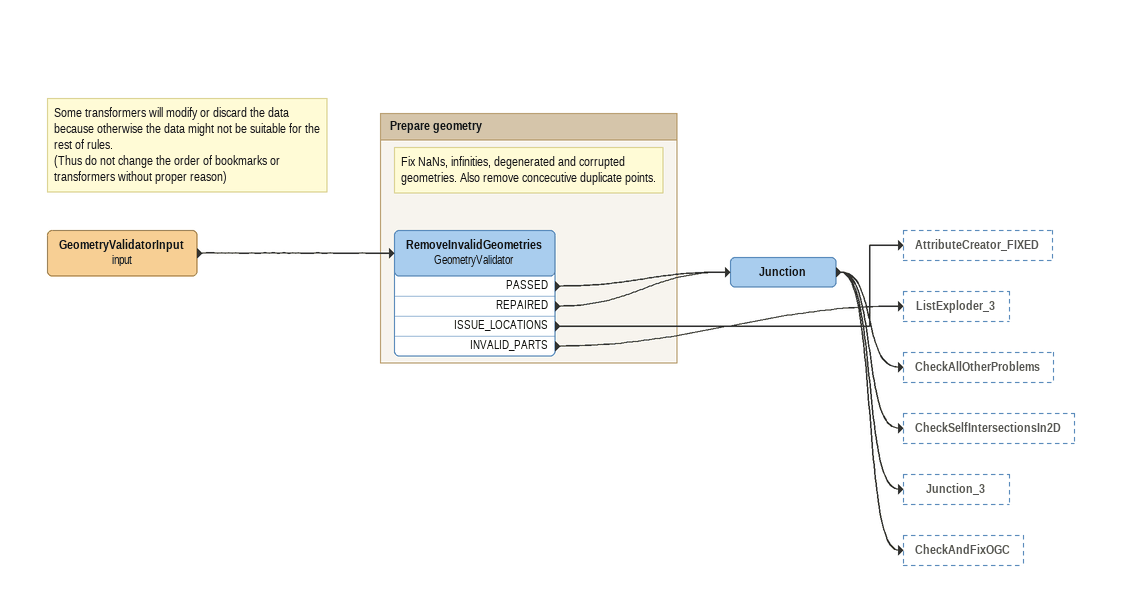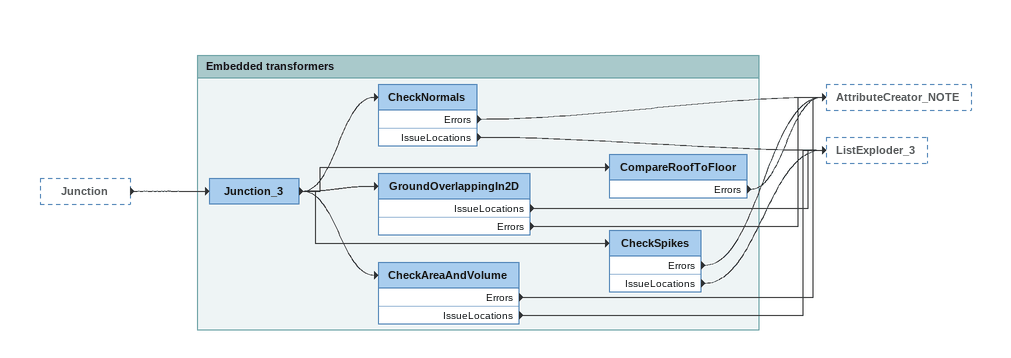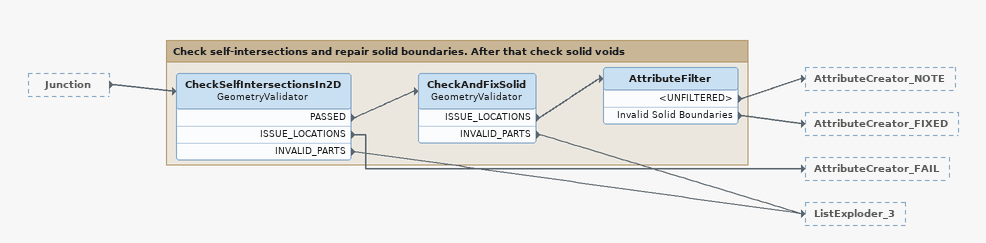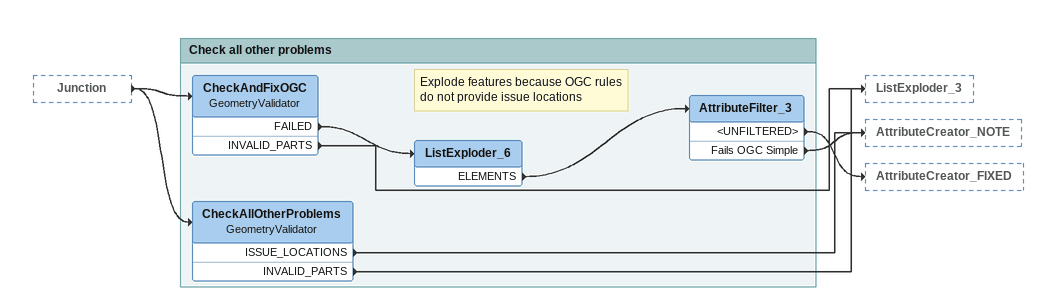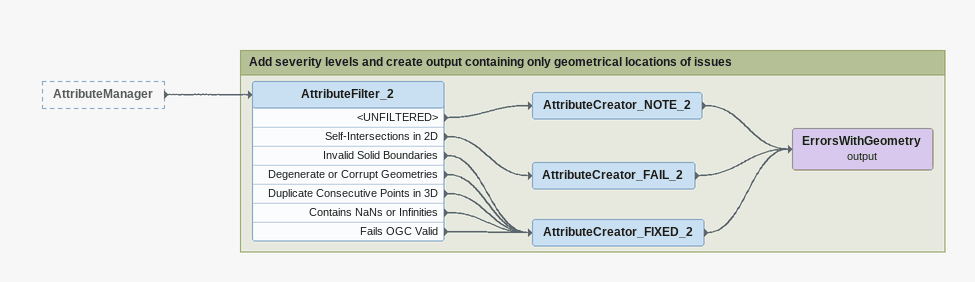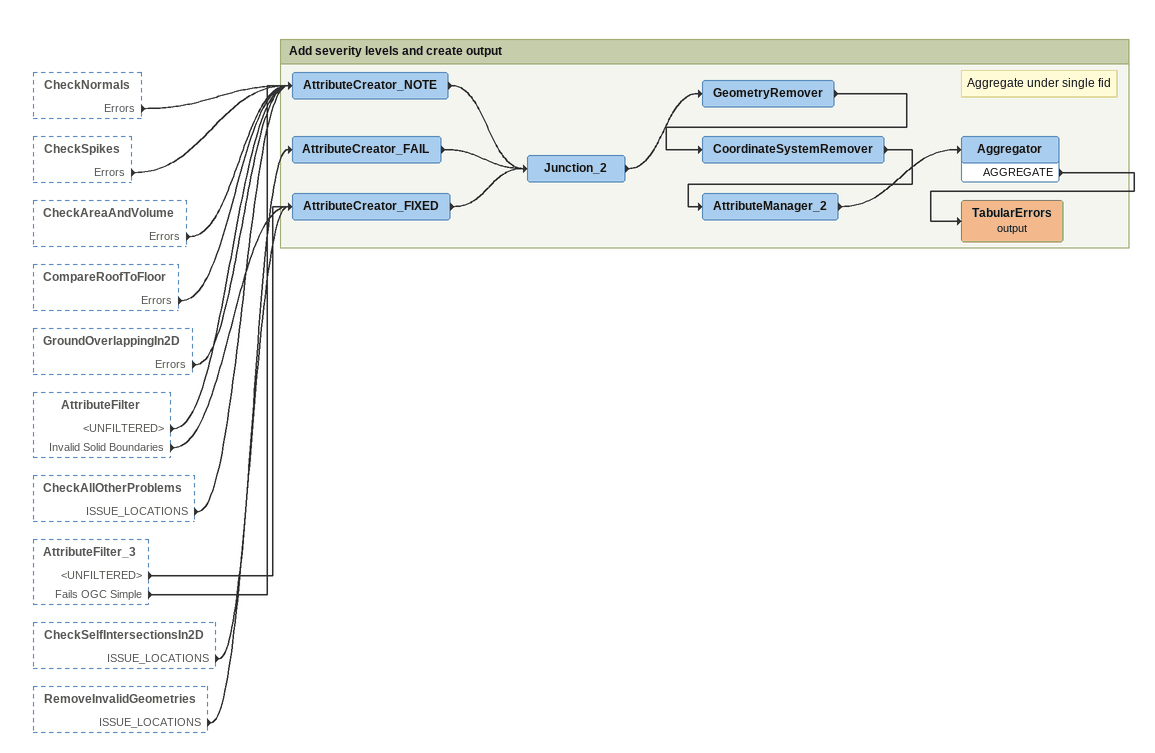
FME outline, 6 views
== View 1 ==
Note: Some transformers will modify or discard the data because otherwise the data might not be suitable for the rest of rules. / (Thus do not change the order of bookmarks or transformers without proper reason)
GeometryValidatorInput (input)
    -> RemoveInvalidGeometries
Junction
    -> CheckAllOtherProblems
    -> CheckSelfIntersectionsIn2D
    -> Junction_3
    -> CheckAndFixOGC

Bookmark: Prepare geometry
Note: Fix NaNs, infinities, degenerated and corrupted geometries. Also remove concecutive duplicate points.
RemoveInvalidGeometries: GeometryValidator
    PASSED -> Junction
    REPAIRED -> Junction
    ISSUE_LOCATIONS -> AttributeCreator_FIXED
    INVALID_PARTS -> ListExploder_3

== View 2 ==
Junction [outside]
    -> Junction_3

Bookmark: Embedded transformers
Junction_3
    -> GroundOverlappingIn2D
    -> CheckSpikes
    -> CheckAreaAndVolume
    -> CompareRoofToFloor
    -> CheckNormals
CheckNormals
    Errors -> AttributeCreator_NOTE
    IssueLocations -> ListExploder_3
GroundOverlappingIn2D
    IssueLocations -> ListExploder_3
    Errors -> AttributeCreator_NOTE
CompareRoofToFloor
    Errors -> AttributeCreator_NOTE
CheckAreaAndVolume
    Errors -> AttributeCreator_NOTE
    IssueLocations -> ListExploder_3
CheckSpikes
    Errors -> AttributeCreator_NOTE
    IssueLocations -> ListExploder_3

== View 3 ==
Junction [outside]
    -> CheckSelfIntersectionsIn2D

Bookmark: Check self-intersections and repair solid boundaries. After that check solid voids
CheckSelfIntersectionsIn2D: GeometryValidator
    PASSED -> CheckAndFixSolid
    ISSUE_LOCATIONS -> AttributeCreator_FAIL
    INVALID_PARTS -> ListExploder_3
CheckAndFixSolid: GeometryValidator
    ISSUE_LOCATIONS -> AttributeFilter
    INVALID_PARTS -> ListExploder_3
AttributeFilter
    <UNFILTERED> -> AttributeCreator_NOTE
    Invalid Solid Boundaries -> AttributeCreator_FIXED

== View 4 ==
Junction [outside]
    -> CheckAllOtherProblems
    -> CheckAndFixOGC

Bookmark: Check all other problems
CheckAndFixOGC: GeometryValidator
    FAILED -> ListExploder_6
    INVALID_PARTS -> ListExploder_3
Note: Explode features because OGC rules do not provide issue locations
ListExploder_6
    ELEMENTS -> AttributeFilter_3
AttributeFilter_3
    <UNFILTERED> -> AttributeCreator_FIXED
    Fails OGC Simple -> AttributeCreator_NOTE
CheckAllOtherProblems: GeometryValidator
    ISSUE_LOCATIONS -> AttributeCreator_NOTE
    INVALID_PARTS -> ListExploder_3

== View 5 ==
AttributeManager [outside]
    -> AttributeFilter_2

Bookmark: Add severity levels and create output containing only geometrical locations of issues
AttributeFilter_2
    <UNFILTERED> -> AttributeCreator_NOTE_2
    Self-Intersections in 2D -> AttributeCreator_FAIL_2
    Invalid Solid Boundaries -> AttributeCreator_FIXED_2
    Degenerate or Corrupt Geometries -> AttributeCreator_FIXED_2
    Duplicate Consecutive Points in 3D -> AttributeCreator_FIXED_2
    Contains NaNs or Infinities -> AttributeCreator_FIXED_2
    Fails OGC Valid -> AttributeCreator_FIXED_2
AttributeCreator_NOTE_2
    -> ErrorsWithGeometry (output)
AttributeCreator_FAIL_2
    -> ErrorsWithGeometry (output)
AttributeCreator_FIXED_2
    -> ErrorsWithGeometry (output)
ErrorsWithGeometry (output)

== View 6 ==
CheckNormals [outside]
    Errors -> AttributeCreator_NOTE
CheckSpikes [outside]
    Errors -> AttributeCreator_NOTE
CheckAreaAndVolume [outside]
    Errors -> AttributeCreator_NOTE
CompareRoofToFloor [outside]
    Errors -> AttributeCreator_NOTE
GroundOverlappingIn2D [outside]
    Errors -> AttributeCreator_NOTE
AttributeFilter [outside]
    <UNFILTERED> -> AttributeCreator_NOTE
    Invalid Solid Boundaries -> AttributeCreator_FIXED
CheckAllOtherProblems [outside]
    ISSUE_LOCATIONS -> AttributeCreator_NOTE
AttributeFilter_3 [outside]
    <UNFILTERED> -> AttributeCreator_FIXED
    Fails OGC Simple -> AttributeCreator_NOTE
CheckSelfIntersectionsIn2D [outside]
    ISSUE_LOCATIONS -> AttributeCreator_FAIL
RemoveInvalidGeometries [outside]
    ISSUE_LOCATIONS -> AttributeCreator_FIXED

Bookmark: Add severity levels and create output
AttributeCreator_FAIL
    -> Junction_2
AttributeCreator_NOTE
    -> Junction_2
AttributeCreator_FIXED
    -> Junction_2
Junction_2
    -> GeometryRemover
GeometryRemover
    -> CoordinateSystemRemover
CoordinateSystemRemover
    -> AttributeManager_2
AttributeManager_2
    -> Aggregator
Note: Aggregate under single fid
Aggregator
    AGGREGATE -> TabularErrors (output)
TabularErrors (output)
